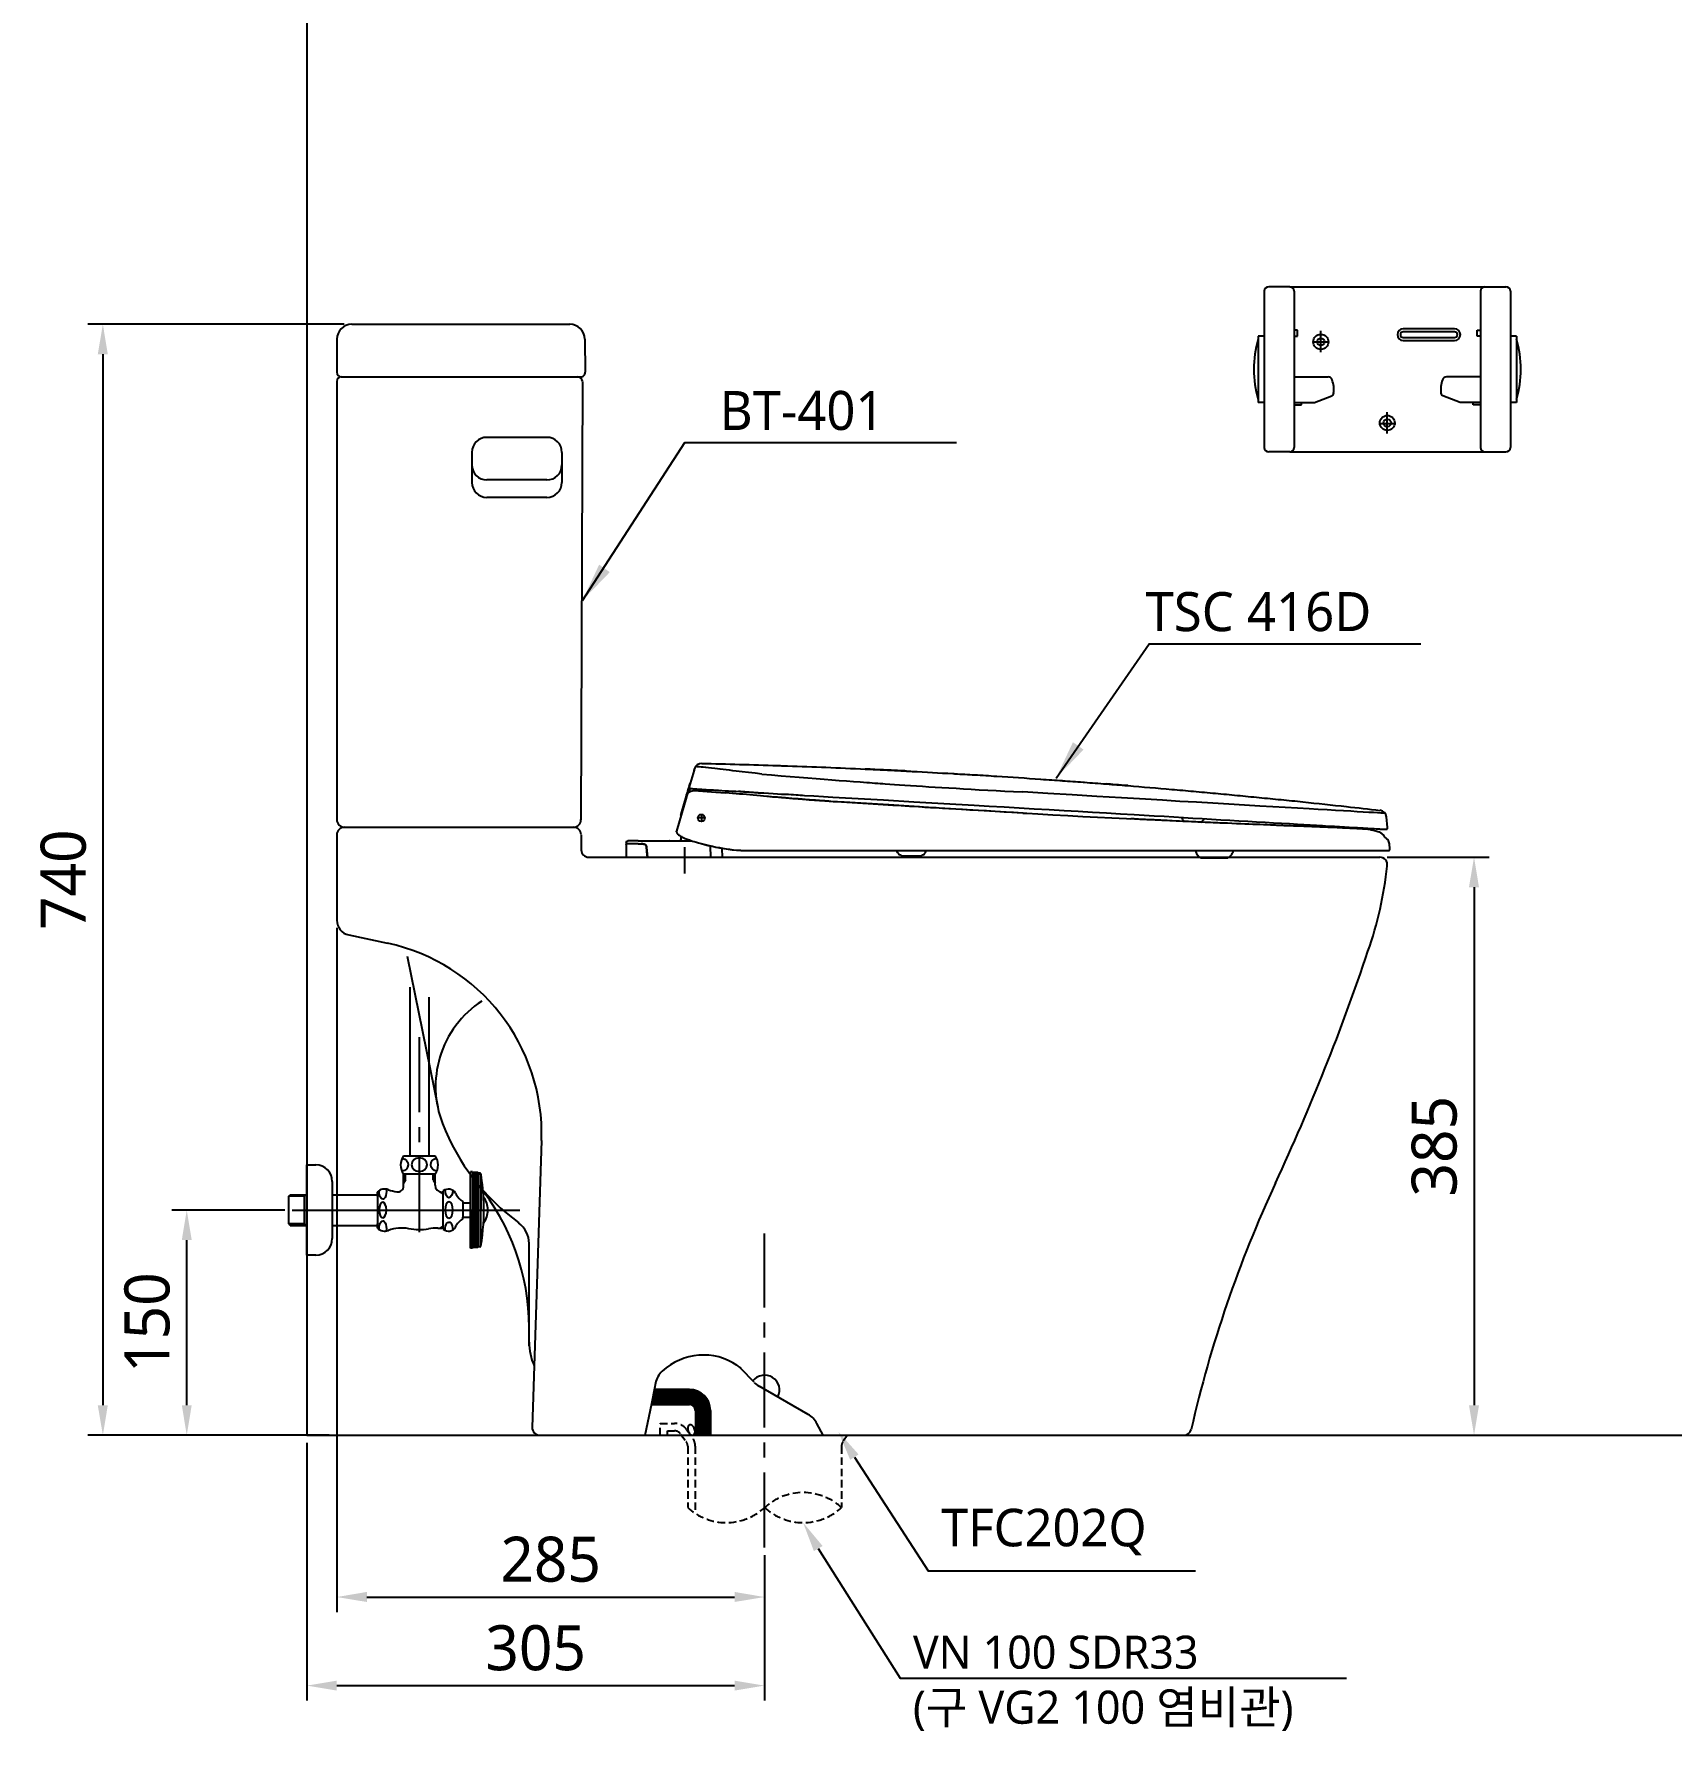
# Model space of a CAD drawing. Extents: x 64 to 2246, y -52 to 2209.
# Drawn here: x 64 to 1155, y -52 to 1078 of the extents above; entities that cross this region are included whole.
import ezdxf

# ---------------------------------------------------------------- set-up
doc = ezdxf.new("R2010")
doc.units = 0
doc.header["$LTSCALE"] = 20
doc.header["$MEASUREMENT"] = 0
doc.linetypes.add('CENTER', pattern=[2, 1.25, -0.25, 0.25, -0.25])
doc.linetypes.add('HIDDEN', pattern=[0.375, 0.25, -0.125])
doc.layers.get('0').update_dxf_attribs({"linetype": 'CONTINUOUS'})
doc.layers.get('DEFPOINTS').update_dxf_attribs({"linetype": 'CONTINUOUS'})
for name, color, linetype in [('1', 1, 'CONTINUOUS'), ('2', 2, 'CONTINUOUS'), ('3', 3, 'CONTINUOUS'), ('4', 4, 'CONTINUOUS'), ('6', 6, 'CONTINUOUS'), ('CENTER', 2, 'CENTER'), ('FAUCET', 4, 'CONTINUOUS')]:
    doc.layers.add(name, color=color, linetype=linetype)
doc.styles.add('ROMANS', font='romans', dxfattribs={"height": 10.144927})
doc.styles.get("Standard").update_dxf_attribs({"font": 'NanumGothic.ttf'})
doc.dimstyles.get("Standard").update_dxf_attribs({"dimtxt": 2.7, "dimasz": 2, "dimexe": 2, "dimexo": 1, "dimgap": 1.5, "dimtad": 1, "dimlfac": 10, "dimzin": 0, "dimdsep": 46, "dimtxsty": 'Standard', "dimcen": 0, "dimclrt": 2, "dimadec": 0, "dimazin": 0, "dimtfac": 1, "dimtofl": 0, "dimtmove": 0, "dimatfit": 3, "dimfxl": 0, "dimtolj": 1, "dimtzin": 0, "dimarcsym": 0})

# ---------------------------------------------------------------- blocks, each defined once
blk = doc.blocks.new('*D30')
at = {"layer": '3', "color": 3, "lineweight": -2}
for p, q in [((245.6, 139.8), (245.6, -32)), ((550.6, 64.9), (550.6, -32)), ((265.6, -22), (530.6, -22))]:
    blk.add_line(p, q, dxfattribs=at)
at = {"layer": '3', "color": 3}
for points in [[(265.6, -18.7), (265.6, -25.3), (245.6, -22)], [(530.6, -18.7), (530.6, -25.3), (550.6, -22)]]:
    blk.add_solid(points, dxfattribs=at)
at = {"layer": 'DEFPOINTS', "color": 0}
for p in [(245.6, 144.8), (550.6, 69.9), (550.6, -22)]:
    blk.add_point(p, dxfattribs=at)
at = {"layer": '3', "color": 2, "insert": (398.1, 3), "char_height": 30, "attachment_point": 5}
blk.add_mtext('\\A1;305', dxfattribs=at)
blk = doc.blocks.new('*D31')
at = {"layer": '1', "color": 3, "lineweight": -2}
for p, q in [((230.9, 294.8), (155.6, 294.8)), ((165.6, 164.8), (165.6, 274.8)), ((240.6, 144.8), (155.6, 144.8))]:
    blk.add_line(p, q, dxfattribs=at)
at = {"layer": '1', "color": 3}
for points in [[(162.3, 274.8), (168.9, 274.8), (165.6, 294.8)], [(162.3, 164.8), (168.9, 164.8), (165.6, 144.8)]]:
    blk.add_solid(points, dxfattribs=at)
at = {"layer": 'DEFPOINTS', "color": 0}
for p in [(165.6, 294.8), (235.9, 294.8), (245.6, 144.8)]:
    blk.add_point(p, dxfattribs=at)
at = {"layer": '1', "color": 2, "insert": (139.3, 219.8), "char_height": 30, "attachment_point": 5, "rotation": 90}
blk.add_mtext('\\A1;150', dxfattribs=at)
blk = doc.blocks.new('*X21')
at = {"color": 0}
for p, q in [((1040.2, 969), (1077.7, 969)), ((1040.4, 970), (1077.2, 970)), ((1040.6, 971), (1076.6, 971)), ((1040.8, 972), (1075.8, 972)), ((1041, 973), (1074.9, 973)), ((1041.2, 974), (1073.8, 974)), ((1041.4, 975), (1072.4, 975)), ((1041.6, 976), (1070.5, 976)), ((1041.8, 977), (1066.9, 977)), ((1040, 968), (1078.1, 968)), ((1066, 967), (1078.4, 967)), ((1067.8, 966), (1078.7, 966)), ((1068.5, 965), (1078.9, 965)), ((1068.9, 964), (1079, 964)), ((1069, 963), (1079, 963)), ((1069, 962), (1079, 962)), ((1069, 961), (1079, 961)), ((1069, 960), (1079, 960)), ((1069, 959), (1079, 959)), ((1069, 958), (1079, 958)), ((1069, 957), (1079, 957)), ((1069, 956), (1079, 956)), ((1069, 955), (1079, 955)), ((1069, 954), (1079, 954)), ((1069, 953), (1079, 953)), ((1069, 952), (1079, 952)), ((1069, 951), (1079, 951)), ((1069, 950), (1079, 950)), ((1069, 949), (1079, 949)), ((1069, 948), (1079, 948)), ((1069, 947), (1079, 947))]:
    blk.add_line(p, q, dxfattribs=at)
blk = doc.blocks.new('A$C0A0E4DA4')
at = {"color": 2, "ltscale": 50}
for p, q in [((41.9, 58), (42.5, 60.1)), ((42.5, 60.1), (42.6, 60.5)), ((36.9, 41.2), (40.1, 51.8)), ((40.1, 51.8), (40.2, 51.8)), ((40.2, 51.8), (40.3, 51.8)), ((40.3, 51.8), (40.3, 51.8)), ((52.4, 37.1), (47.7, 37.1)), ((50, 39.5), (50, 34.7)), ((507.3, 30.6), (506.6, 37.7)), ((0, 20.8), (0, 19.8)), ((0, 20.8), (0, 19.8)), ((8, 19.8), (0, 19.8)), ((0, 19.3), (0, 19.1)), ((0, 19.1), (0, 10.8)), ((8, 19.8), (0.5, 19.8)), ((1.5, 19.8), (0.5, 19.8)), ((8, 21.8), (1, 21.8)), ((4.4, 19.8), (1.5, 19.8)), ((7.8, 19.8), (8.9, 19.8)), ((8, 21.8), (43.7, 21.8)), ((8, 19.8), (11.1, 19.8)), ((8, 19.8), (9.8, 19.8)), ((11, 19.8), (9.8, 19.8)), ((14, 12.5), (13.5, 17.5)), ((14.3, 10.8), (13.6, 17.6)), ((14.1, 10.8), (14, 12.5)), ((38.8, 17.6), (38.8, 0)), ((64, 10.8), (63.9, 16.9)), ((80.2, 15.3), (264.5, 15.3)), ((264.5, 15.3), (353.6, 15.3)), ((353.6, 15.3), (467.3, 15.3)), ((467.3, 15.3), (507.8, 15.3)), ((508.8, 16.4), (508.5, 19.9)), ((64, 10.8), (0, 10.8))]:
    blk.add_line(p, q, dxfattribs=at)
for points in [[(45.2, 69), (41.8, 57.8)], [(45.3, 69.7), (45.3, 69.4), (45.2, 69)], [(45.2, 69), (45.2, 69.1)], [(45.2, 69), (45.2, 69)], [(90.3, 66.3), (85.9, 66.8), (81.5, 67.3), (77.3, 67.8), (73.2, 68.3), (70.9, 68.5), (68.7, 68.8), (66.6, 69.1), (64.5, 69.3), (62.6, 69.5), (60.7, 69.8), (58.9, 70), (56.7, 70.2), (54.7, 70.4), (52.9, 70.6), (51.3, 70.8), (49.8, 71), (48.6, 71.1), (47.4, 71.2), (46.4, 71.3), (46.1, 71.3)], [(186.8, 68.3), (185.5, 68.4), (184.1, 68.4), (182.4, 68.5), (180.6, 68.6), (178.6, 68.7), (176.4, 68.8), (174, 68.9), (171.4, 69.1), (168.6, 69.2), (165.7, 69.3), (162.5, 69.5), (159.2, 69.6)], [(161, 69.5), (159.2, 69.6)], [(40.6, 52.7), (40.6, 52.8), (41.2, 53.7), (41.5, 54.3), (41.8, 54.8), (42, 55.3), (42.3, 55.6), (42.4, 56), (42.6, 56.2), (42.7, 56.5), (42.7, 56.6)], [(41.3, 56), (41.4, 56.4), (41.5, 56.8), (41.6, 57.1), (41.7, 57.3), (41.8, 57.6), (41.8, 57.6)], [(41.7, 56.9), (41.6, 56.7), (41.4, 56.4), (41.3, 56)], [(41.8, 57.6), (41.8, 57.5), (41.7, 56.9)], [(41.8, 57), (41.7, 56.9)], [(41.8, 57.6), (41.8, 57.7), (41.8, 57.8), (41.8, 57.8)], [(41.8, 57.8), (41.8, 57.7), (41.8, 57.5)], [(41.8, 57.8), (41.8, 57.7), (41.8, 57.6)], [(41.8, 57.5), (41.8, 57.6), (41.8, 57.6)], [(42.1, 56.8), (42.1, 56.8), (42, 57), (41.9, 57.1), (41.8, 57.4), (41.8, 57.5)], [(41.9, 57.9), (41.9, 57.5), (42, 57.2), (42.2, 56.9), (42.5, 56.7)], [(42.4, 56.6), (42.3, 56.7), (42.1, 56.8)], [(42.4, 56.7), (42.5, 56.6)], [(42.5, 56.6), (42.4, 56.6)], [(42.4, 56.6), (42.4, 56.6), (42.5, 56.6)], [(42.5, 56.7), (42.8, 56.6), (43.3, 56.6), (43.8, 56.6), (44.5, 56.5), (45.2, 56.5), (46, 56.4), (46.8, 56.4), (47.6, 56.3), (48.4, 56.3), (49.3, 56.2), (50.1, 56.2), (50.8, 56.1), (51.6, 56.1), (52.3, 56), (53.1, 56), (54, 55.9), (55.1, 55.9), (56.5, 55.8), (58, 55.7), (59.7, 55.6), (61.5, 55.5), (63.6, 55.4), (65.9, 55.2), (68.1, 55.1), (70.5, 55), (73, 54.8), (75.7, 54.7), (78, 54.5), (80.3, 54.4), (82.8, 54.2), (85.4, 54.1), (87.6, 54)], [(42.5, 56.6), (42.5, 56.6), (42.7, 56.6)], [(42.5, 56.6), (42.5, 56.6), (42.5, 56.6)], [(42.7, 56.6), (42.8, 56.5)], [(42.7, 56.6), (42.8, 56.6)], [(90.3, 66.3), (96.8, 65.7), (103.1, 65.2), (109.2, 64.7), (115.2, 64.2), (121, 63.7), (126.5, 63.3), (131.8, 62.9), (136.9, 62.5), (141.9, 62.1), (146.7, 61.7), (151.4, 61.4), (155.9, 61.1), (160.2, 60.7), (162.1, 60.6), (163.9, 60.5), (165.7, 60.3), (167.5, 60.2), (169.2, 60.1), (170.9, 60), (172.6, 59.9), (175.6, 59.6), (178.7, 59.4), (182.1, 59.2), (185.7, 58.9), (189.4, 58.7), (193.4, 58.4), (197.4, 58.2), (201.5, 57.9), (205.8, 57.6), (210.2, 57.3), (214.9, 57.1), (219.7, 56.8), (224.7, 56.5), (229.9, 56.2), (235.2, 55.9), (240.8, 55.6), (246.4, 55.3), (252.2, 55), (258.1, 54.7), (264.3, 54.4)], [(334.2, 58.6), (332, 58.7), (329.9, 58.9), (327.9, 59.1), (326, 59.2), (324.3, 59.4), (322.7, 59.5), (321.2, 59.6), (319.8, 59.7)], [(40, 51.1), (33.5, 28.3)], [(40.6, 52.5), (40.4, 52.1), (40.1, 51.4), (40, 51.1)], [(40.1, 51.8), (40.2, 52.3), (40.4, 52.9), (40.5, 53.4), (40.7, 54), (40.9, 54.5), (41, 55), (41.2, 55.5), (41.3, 56), (41.3, 56)], [(40.1, 51.8), (40.5, 52.6)], [(40.1, 51.3), (40.3, 51.9), (40.4, 52)], [(40.2, 51.9), (40.2, 51.7), (40.1, 51.3)], [(40.2, 51.9), (40.5, 52.6), (41, 53.3), (41.6, 54), (42.2, 54.5), (43, 54.9), (43.8, 55.2), (44.6, 55.3), (45.3, 55.3)], [(40.5, 52.3), (40.6, 52.5)], [(45.3, 55.3), (59.6, 54.3), (66.3, 53.7)], [(50.5, 56.1), (50.2, 55.5), (49.9, 55)], [(135.7, 48.1), (135.5, 48.1), (134.8, 48.2), (134, 48.2), (133.2, 48.3), (132.6, 48.3), (132, 48.4), (131.4, 48.4), (130.7, 48.5), (129.8, 48.5), (128.8, 48.6), (127.9, 48.7), (127.1, 48.7), (126.5, 48.7), (125.9, 48.8), (125.3, 48.8), (124.5, 48.9), (123.8, 48.9), (123, 49), (122.4, 49), (121.8, 49.1), (121.2, 49.1), (120.6, 49.2), (120, 49.2), (119.2, 49.3), (118.5, 49.3), (117.7, 49.4), (116.9, 49.5), (116, 49.5), (115.2, 49.6), (114.7, 49.6), (114.2, 49.7), (113.5, 49.7), (112.8, 49.8), (112.2, 49.8), (111.7, 49.9), (111.1, 49.9), (110.4, 50), (109.7, 50), (108.9, 50.1), (108, 50.2), (107.2, 50.2), (106.5, 50.3), (105.9, 50.4), (105.4, 50.4), (105.1, 50.4), (104.9, 50.4), (104.6, 50.5), (104.4, 50.5), (104, 50.5), (103.7, 50.5), (103.4, 50.6), (103, 50.6), (102.5, 50.6), (101.7, 50.7), (100.8, 50.8), (100, 50.9), (99.2, 50.9), (98.6, 51), (97.7, 51), (96.8, 51.1), (95.8, 51.2), (94.7, 51.3), (93.6, 51.4), (91.5, 51.6), (89.5, 51.7), (87, 52), (84.6, 52.2), (82.3, 52.4), (80, 52.6), (77.6, 52.8), (75.4, 52.9), (73.1, 53.1), (70.8, 53.3), (68.5, 53.5), (66.3, 53.7), (66.3, 53.7)], [(87.6, 53.9), (84.7, 54.1), (81.8, 54.3), (79, 54.4), (76.2, 54.6), (74.8, 54.7)], [(87.6, 54), (88.1, 53.9), (91.6, 53.7), (94.8, 53.5), (97.9, 53.4), (100.7, 53.2), (103.4, 53), (105.8, 52.9), (108, 52.8), (109.9, 52.7), (111.5, 52.6), (113.1, 52.5), (114.5, 52.4), (115.9, 52.3), (117.4, 52.2), (118.8, 52.1), (125, 51.8), (131.3, 51.4), (137.6, 51), (154.5, 50.1), (171.4, 49.1), (191.5, 47.9), (211.6, 46.7), (231.7, 45.5), (241.7, 45), (251.7, 44.4), (261.8, 43.8), (271.8, 43.2), (281.8, 42.6), (291.8, 42), (301.2, 41.5), (310.6, 40.9), (319.9, 40.4), (329.2, 39.9), (338.4, 39.3), (345.1, 38.9), (351.7, 38.5), (358.3, 38.2), (364.8, 37.8), (371.3, 37.4), (377.6, 37), (383.8, 36.7), (390, 36.3), (396.1, 35.9), (402.2, 35.6), (408.2, 35.2), (414.2, 34.9), (420, 34.5), (425.7, 34.2), (431.3, 33.9), (436.7, 33.6), (442, 33.3), (447.2, 33), (451.5, 32.7), (455.8, 32.5), (459.9, 32.2), (464, 32), (468, 31.7), (471.8, 31.5), (475.2, 31.3), (478.5, 31.1), (481.6, 31), (484.5, 30.8), (487.3, 30.6), (489.2, 30.5), (490.9, 30.4), (492.6, 30.3), (494.2, 30.2), (495.7, 30.1), (497.1, 30), (498.4, 30), (499.6, 29.9), (500.1, 29.9), (500.6, 29.8), (501.1, 29.8), (501.5, 29.8), (501.9, 29.8), (502.3, 29.7), (502.7, 29.7), (503.1, 29.7), (503.5, 29.7), (503.9, 29.6), (504.4, 29.6), (504.8, 29.6), (505.2, 29.6), (505.5, 29.6), (505.9, 29.5), (506.1, 29.5), (506.3, 29.5), (506.5, 29.5), (506.5, 29.5)], [(264.4, 40.3), (258, 40.6), (251.8, 41), (245.8, 41.3), (240, 41.7), (234.4, 42), (229, 42.3), (224.1, 42.6), (219.5, 42.9), (215, 43.2), (210.6, 43.4), (206.5, 43.7), (202.6, 43.9), (198.9, 44.1), (195.3, 44.4), (191.9, 44.6), (188.8, 44.8), (185.8, 44.9), (183.1, 45.1), (180.4, 45.3), (177.6, 45.4), (171.1, 45.8), (164.5, 46.3), (157.6, 46.7), (150.6, 47.1), (143.3, 47.6), (140.6, 47.8), (137.9, 47.9), (135.4, 48.1), (133, 48.2), (130.8, 48.4), (128.8, 48.5), (127, 48.6), (125.5, 48.8), (124, 48.9), (122.8, 48.9), (121.8, 49)], [(136.2, 48.1), (121.8, 49)], [(136.1, 48.1), (136.1, 48.1), (135.9, 48.1), (135.7, 48.1), (135.7, 48.1)], [(264.3, 40.3), (234.6, 42), (204.8, 43.8), (175, 45.7), (145.2, 47.5), (136.2, 48.1)], [(505.7, 40.1), (505.6, 40.1), (504.4, 40.2), (502.7, 40.3), (500.5, 40.4), (497.8, 40.6), (494.7, 40.8), (491.1, 41), (487.1, 41.2), (482.7, 41.5), (477.9, 41.7), (472.6, 42), (467, 42.4), (461.1, 42.7), (455.1, 43.1), (447.2, 43.5), (439.1, 44), (430.8, 44.5), (422.1, 45), (412, 45.6), (401.5, 46.2), (390.8, 46.9), (379.9, 47.5), (368.8, 48.1), (357.4, 48.8), (346, 49.5), (329.9, 50.4), (313.6, 51.4), (297.2, 52.4), (280.8, 53.3), (264.3, 54.4)], [(36.4, 38.6), (36.3, 38)], [(36.6, 40.1), (36.6, 39.9), (36.6, 39.7)], [(37, 40.5), (36.9, 41.2)], [(264.3, 40.3), (264.4, 40.3)], [(264.4, 40.3), (264.4, 40.3), (264.3, 40.3)], [(264.4, 40.3), (266.8, 40.2)], [(266.8, 40.2), (274.3, 39.8), (284.3, 39.2), (294.2, 38.7), (304.1, 38.1), (314, 37.6), (323.6, 37.1), (333.2, 36.6), (336.1, 36.5)], [(336.7, 36.4), (336.7, 36.4), (336.1, 36.5)], [(336.4, 36.4), (336.1, 36.5)], [(345.4, 36), (345.1, 36), (344.3, 36), (343.4, 36.1), (342.4, 36.1), (341.4, 36.2), (340.4, 36.2), (339.6, 36.3), (338.8, 36.3), (338.1, 36.4), (337.7, 36.4), (337.2, 36.4), (336.7, 36.4)], [(487.6, 29.9), (487.4, 29.9), (487, 29.9), (486.5, 30), (485.9, 30), (485.3, 30), (484.6, 30), (483.9, 30.1), (483.1, 30.1), (482.3, 30.1), (481.5, 30.2), (480.6, 30.2), (479, 30.3), (477.3, 30.3), (475.6, 30.4), (473.7, 30.5), (471.7, 30.6), (469.6, 30.7), (467.4, 30.8), (464.9, 30.9), (462.2, 31), (459.5, 31.1), (456.7, 31.2), (455.4, 31.3), (454.1, 31.3), (452.9, 31.4), (451.7, 31.4), (450.5, 31.5), (449.4, 31.5), (448.1, 31.5), (446.4, 31.6), (444.5, 31.7), (442.4, 31.8), (441.1, 31.8), (439.8, 31.9), (438.4, 31.9), (437.3, 32), (436.4, 32), (435.7, 32), (435.1, 32.1), (434.3, 32.1), (433.4, 32.1), (432.6, 32.2), (431.7, 32.2), (430.8, 32.2), (430, 32.3), (429.3, 32.3), (427.1, 32.4), (424.6, 32.5), (422.1, 32.6), (419.8, 32.7), (417.4, 32.8), (414.8, 32.9), (412.2, 33), (409.5, 33.1), (406.6, 33.2), (403.6, 33.3), (400.7, 33.5), (398.9, 33.5), (397.1, 33.6), (395.5, 33.7), (394.1, 33.8), (392.6, 33.8), (391, 33.9), (389.3, 34), (387.5, 34), (385.8, 34.1), (384, 34.2), (382.3, 34.3), (380.8, 34.3), (379.4, 34.4), (378, 34.5), (376.7, 34.5), (374.7, 34.6), (372.8, 34.7), (370.8, 34.8), (368.6, 34.9), (366.3, 35), (363.8, 35.1), (362.1, 35.2), (360.4, 35.3), (358.8, 35.3), (357.1, 35.4), (356.2, 35.5), (355.3, 35.5), (354.6, 35.5), (354, 35.6), (353.4, 35.6), (352.7, 35.6), (351.8, 35.7), (350.9, 35.7), (350.1, 35.8), (349.4, 35.8), (348.8, 35.8), (347.9, 35.9), (347, 35.9), (346, 36), (345.4, 36)], [(33.4, 28.1), (33.5, 28.3)], [(33.5, 27.8), (33.5, 27.8), (33.4, 28.1), (33.4, 28.1)], [(33.5, 27.8), (33.5, 27.7), (33.6, 27.3), (33.7, 27), (33.9, 26.7), (34, 26.6), (34.2, 26.4), (34.5, 26.2), (34.8, 25.9), (35.2, 25.6), (35.6, 25.3), (36, 25), (36.5, 24.8), (36.9, 24.6), (37.4, 24.3), (38.3, 23.9), (39.3, 23.4), (40.6, 22.9), (41.3, 22.7), (42.1, 22.4), (43.1, 22), (44.1, 21.7), (45.3, 21.3), (46.7, 20.9), (48.2, 20.5), (49.8, 20), (51.6, 19.6), (53.4, 19.1), (55.3, 18.7), (57.4, 18.2), (59.7, 17.7), (62.1, 17.3), (64.2, 16.9), (66.5, 16.5), (68.8, 16.2), (71.3, 15.9), (73.8, 15.6), (76.4, 15.5)], [(33.6, 28.7), (33.6, 28.6)], [(36.3, 22.8), (36.3, 22.5), (36.2, 22.3), (36, 22), (35.8, 21.9)], [(36.3, 24.9), (36.3, 22.8)], [(437.5, 32), (437.3, 32), (437, 32)], [(487.6, 29.9), (487.3, 29.9), (487, 29.9), (486.5, 30), (486.4, 30)], [(494.9, 29.3), (494.4, 29.4), (493.3, 29.5), (492.6, 29.6), (492, 29.6), (491.4, 29.7), (490.8, 29.7), (490.2, 29.8), (489.9, 29.8), (489.8, 29.8), (489.7, 29.8), (489.6, 29.8), (489.4, 29.8), (489.2, 29.8), (489, 29.8), (488.8, 29.8), (488.4, 29.9), (488, 29.9), (487.6, 29.9)], [(494.9, 29.3), (494.9, 29.3)], [(495, 29.3), (495, 29.3), (495, 29.3), (495, 29.3)], [(495.9, 29.1), (495, 29.3)], [(501.6, 27.6), (500.7, 27.9), (499.5, 28.2), (498.5, 28.5), (497.6, 28.7), (496.9, 28.9), (496.3, 29), (495.9, 29.1)], [(501.8, 27.5), (501.7, 27.5), (501.6, 27.6)], [(504.9, 25), (504.5, 25.5), (504.2, 25.9), (504, 26.1), (503.8, 26.3), (503.6, 26.4), (503.4, 26.6), (503.2, 26.8), (502.8, 27), (502.4, 27.3), (501.8, 27.5), (501.8, 27.5)], [(506, 23.7), (506, 23.7), (505.9, 23.8), (505.8, 23.9), (505.6, 24), (505.4, 24.2), (505.2, 24.6), (504.9, 25)], [(508.5, 19.9), (508.3, 20.6), (508.1, 21.2), (507.8, 21.8), (507.5, 22.4), (507.1, 22.8), (506.7, 23.2), (506.3, 23.5), (506, 23.7)], [(506.3, 29.5), (506.5, 29.5)], [(506.5, 29.5), (506.5, 29.5), (506.7, 29.6), (506.9, 29.7), (507.1, 29.8), (507.3, 30.1), (507.3, 30.3), (507.3, 30.6)], [(0, 20.8), (0.1, 21.2), (0.3, 21.5), (0.6, 21.7), (1, 21.8)], [(0, 19.3), (0, 19.5), (0.1, 19.6), (0.3, 19.7), (0.5, 19.8)], [(0, 19.3), (0, 10.8)], [(11, 19.8), (11.2, 19.8)], [(11.2, 19.8), (11.4, 19.7), (11.9, 19.6), (12.1, 19.5), (12.3, 19.4), (12.5, 19.3), (12.7, 19.1), (12.9, 18.9), (13.2, 18.5), (13.4, 18.1), (13.5, 17.5)], [(35.3, 21.8), (35.5, 21.8)], [(35.8, 21.9), (35.6, 21.9), (35.5, 21.8)], [(49.8, 20), (49.9, 20), (52.2, 19.4), (54.5, 18.8), (57, 18.3), (59.6, 17.7), (62.2, 17.2), (65, 16.7), (67.8, 16.3), (70.6, 15.9), (73.5, 15.6), (76.4, 15.4)], [(55.9, 18.5), (56, 10.8)], [(76.4, 15.4), (76.4, 15.5), (76.4, 15.5)], [(76.4, 15.4), (80.2, 15.3)], [(76.6, 15.4), (76.6, 15.4)], [(76.6, 15.4), (76.7, 15.4)], [(76.6, 15.4), (76.7, 15.4)], [(180.1, 15.3), (180.1, 15.2), (180.7, 14.1), (181.3, 13.4)], [(181.3, 13.4), (181.8, 12.8), (182.5, 12.4), (183.2, 12.1), (184, 11.9)], [(184, 11.9), (184.2, 11.9), (184.6, 11.9), (185.2, 11.9)], [(194.9, 11.9), (195.5, 11.9), (195.9, 11.9), (196.1, 11.9)], [(196.1, 11.9), (196.9, 12.1), (197.6, 12.4), (198.2, 12.8), (198.8, 13.4)], [(198.8, 13.4), (199.3, 14.1), (199.9, 15.2), (200, 15.3)], [(379.1, 15.3), (379.2, 15.2), (379.4, 14.5), (379.7, 13.9), (380, 13.3), (380.4, 12.7), (380.9, 12)], [(380.9, 12), (381.1, 11.7), (381.5, 11.4), (381.8, 11.1), (382.2, 10.9), (383, 10.6), (383.6, 10.4)], [(400.2, 10.4), (400.8, 10.6), (401.5, 10.9), (401.9, 11.1), (402.3, 11.4), (402.7, 11.7), (402.9, 12)], [(402.9, 12), (403.4, 12.7), (403.8, 13.3), (404.1, 13.9), (404.3, 14.5), (404.6, 15.2), (404.6, 15.3)], [(402.9, 12), (403, 12.1)], [(399.9, 10.4), (400.2, 10.4)]]:
    blk.add_lwpolyline(points, dxfattribs=at)
blk.add_circle((50, 37.1), 2.37, dxfattribs=at)
for centre, radius, start, end in [((50.2, 68.4), 5, 88.5953, 163.5), ((374.7, 39), 5, 197.8332, 221.1124), ((377.7, 41.6), 9, 221.1122, 229.99), ((377.7, 41.6), 9, 304.8468, 318.8878), ((380.7, 39), 5, 318.8876, 331.1251), ((501.6, 37.2), 5, 6, 83.4433), ((11.1, 17.3), 2.5, 5.9994, 89.9994), ((507.8, 16.3), 1, 270, 6)]:
    blk.add_arc(centre, radius, start, end, dxfattribs=at)
for points, knots in [([(45.4, 69.8), (45.4, 69.8), (45.4, 69.8), (45.4, 69.8), (45.4, 69.7), (45.3, 69.7)], [0.0000005, 0.0000005, 0.0000005, 0.0000005, 0.3333333, 0.6666667, 0.9999995, 0.9999995, 0.9999995, 0.9999995]), ([(50.3, 73.4), (67.1, 73), (85.1, 72.5), (103.1, 71.9), (104.3, 71.8)], [0.0000193, 0.0000193, 0.0000193, 0.0000193, 0.277279, 0.2967851, 0.2967851, 0.2967851, 0.2967851]), ([(104.3, 71.8), (112.9, 71.5), (122.4, 71.2), (132, 70.8), (133, 70.8)], [0.2967851, 0.2967851, 0.2967851, 0.2967851, 0.4378889, 0.4544033, 0.4544033, 0.4544033, 0.4544033]), ([(133, 70.8), (141.7, 70.4), (150.6, 70), (159.5, 69.6), (159.6, 69.6)], [0.4544033, 0.4544033, 0.4544033, 0.4544033, 0.5984987, 0.6006749, 0.6006749, 0.6006749, 0.6006749]), ([(186.8, 68.3), (187.3, 68.3), (188.5, 68.2), (189.7, 68.1), (190.4, 68.1)], [0.74993429, 0.74993429, 0.74993429, 0.74993429, 0.75910855, 0.76977684, 0.76977684, 0.76977684, 0.76977684]), ([(190.4, 68.1), (199.5, 67.6), (209, 67.1), (218.5, 66.6), (219, 66.5)], [0.7697768, 0.7697768, 0.7697768, 0.7697768, 0.9197184, 0.9272582, 0.9272582, 0.9272582, 0.9272582]), ([(232.2, 65.8), (237.1, 65.5), (251.7, 64.6), (266.4, 63.6), (276.2, 62.9), (276.3, 62.9)], [0, 0, 0, 0, 0.1000262, 0.3000204, 0.3019588, 0.3019588, 0.3019588, 0.3019588]), ([(276.3, 62.9), (281.1, 62.6), (285.8, 62.2), (290.6, 61.9), (290.6, 61.9)], [0.30195879, 0.30195879, 0.30195879, 0.30195879, 0.40001749, 0.40009326, 0.40009326, 0.40009326, 0.40009326]), ([(305.2, 60.8), (305.2, 60.8), (310, 60.5), (315, 60.1), (319.9, 59.7), (320, 59.7)], [0.4999268, 0.4999268, 0.4999268, 0.4999268, 0.5000146, 0.6000117, 0.6014497, 0.6014497, 0.6014497, 0.6014497]), ([(334, 58.6), (334.1, 58.6), (343.9, 57.8), (358.6, 56.5), (373.2, 55.3), (378, 54.8)], [0.6977902, 0.6977902, 0.6977902, 0.6977902, 0.7000088, 0.900003, 1, 1, 1, 1]), ([(378, 54.8), (382.9, 54.4), (392.6, 53.5), (407.2, 52.1), (421.7, 50.7), (436.3, 49.3), (455.7, 47.3), (477.6, 44.9), (494.8, 43), (502.2, 42.1)], [0, 0, 0, 0, 0.117162, 0.234325, 0.351487, 0.468649, 0.585811, 0.820136, 1, 1, 1, 1]), ([(36.4, 38.6), (36.4, 38.6), (36.5, 39.1), (36.6, 39.7), (36.7, 40.4), (36.7, 40.6)], [0.312838, 0.312838, 0.312838, 0.312838, 0.3333333, 0.6666667, 0.8441628, 0.8441628, 0.8441628, 0.8441628]), ([(194.9, 11.9), (195.4, 11.9), (195.7, 11.9), (195.7, 11.9), (195.7, 11.9)], [0, 0, 0, 0, 0.5, 0.5000246, 0.5000246, 0.5000246, 0.5000246]), ([(383.6, 10.4), (385.2, 10.4), (386.7, 10.4), (389.2, 10.4), (390.6, 10.4)], [0.0165212, 0.0165212, 0.0165212, 0.0165212, 0.5, 1, 1, 1, 1])]:
    blk.add_open_spline(points, degree=3, knots=knots, dxfattribs=at)
for points in [[(159.6, 69.6), (166, 69.3), (172.4, 69), (178.8, 68.7)], [(179, 68.7), (181.6, 68.6), (184.2, 68.4), (186.8, 68.3)], [(219, 66.5), (223.4, 66.3), (227.8, 66), (232.2, 65.8)], [(290.6, 61.9), (295.2, 61.6), (299.8, 61.2), (304.4, 60.9)], [(304.4, 60.9), (304.4, 60.9), (304.4, 60.9), (304.4, 60.9)], [(304.4, 60.9), (304.6, 60.9), (304.8, 60.9), (305, 60.8)], [(305, 60.8), (305, 60.8), (305, 60.8), (305.1, 60.8)], [(305.1, 60.8), (305.1, 60.8), (305.1, 60.8), (305.1, 60.8)], [(305.1, 60.8), (305.1, 60.8), (305.1, 60.8), (305.2, 60.8)], [(320, 59.7), (324.6, 59.3), (329.3, 59), (334, 58.6)], [(36.7, 40.6), (36.8, 40.8), (36.8, 41), (36.9, 41.2)], [(28.6, 21.8), (28.5, 21.8), (28.5, 21.8), (28.5, 21.8)], [(28.6, 21.8), (28.5, 21.8), (28.5, 21.8), (28.5, 21.8)], [(28.7, 21.8), (28.7, 21.8), (28.7, 21.8), (28.6, 21.8)], [(76.7, 15.4), (77.1, 15.4), (77.9, 15.4), (79, 15.3), (79.8, 15.3), (80.2, 15.3)], [(184.4, 11.9), (184.4, 11.9), (184.7, 11.9), (185.2, 11.9)], [(185.2, 11.9), (185.7, 11.9), (186.5, 11.9), (187.5, 11.9)], [(187.5, 11.9), (187.6, 11.9), (187.9, 11.9), (188.1, 11.9)], [(188.1, 11.9), (188.4, 11.9), (188.9, 11.9), (189.7, 11.9), (190, 11.9)], [(190, 11.9), (190.4, 11.9), (191.1, 11.9), (191.7, 11.9), (192, 11.9)], [(192, 11.9), (192.2, 11.9), (192.4, 11.9), (192.6, 11.9)], [(192.6, 11.9), (193.6, 11.9), (194.4, 11.9), (194.9, 11.9)], [(390.6, 10.4), (391.9, 10.4), (393.5, 10.4), (395.2, 10.4)], [(395.2, 10.4), (395.5, 10.4), (395.8, 10.4), (396.1, 10.4)], [(396.1, 10.4), (396.4, 10.4), (397.1, 10.4), (397.8, 10.4), (398.2, 10.4)], [(398.2, 10.4), (398.5, 10.4), (399.1, 10.4), (399.4, 10.4), (399.9, 10.4)]]:
    blk.add_open_spline(points, degree=3, dxfattribs=at)
blk = doc.blocks.new('*D27')
at = {"color": 3, "lineweight": -2}
for p, q in [((270.6, 884.8), (99.7, 884.8)), ((109.7, 864.8), (109.7, 164.8)), ((260.6, 144.8), (99.7, 144.8))]:
    blk.add_line(p, q, dxfattribs=at)
at = {"color": 3}
for points in [[(106.3, 864.8), (113, 864.8), (109.7, 884.8)], [(106.3, 164.8), (113, 164.8), (109.7, 144.8)]]:
    blk.add_solid(points, dxfattribs=at)
at = {"layer": 'DEFPOINTS', "color": 0}
for p in [(275.6, 884.8), (109.7, 144.8), (265.6, 144.8)]:
    blk.add_point(p, dxfattribs=at)
at = {"color": 2, "insert": (83.5, 514.8), "char_height": 30, "attachment_point": 5, "rotation": 90}
blk.add_mtext('\\A1;740', dxfattribs=at)
blk = doc.blocks.new('*D29')
at = {"color": 3, "lineweight": -2}
for p, q in [((965.6, 529.8), (1033.4, 529.8)), ((1023.4, 509.8), (1023.4, 164.8)), ((835.1, 144.8), (1033.4, 144.8))]:
    blk.add_line(p, q, dxfattribs=at)
at = {"color": 3}
for points in [[(1020, 509.8), (1026.7, 509.8), (1023.4, 529.8)], [(1020, 164.8), (1026.7, 164.8), (1023.4, 144.8)]]:
    blk.add_solid(points, dxfattribs=at)
at = {"layer": 'DEFPOINTS', "color": 0}
for p in [(960.6, 529.8), (830.1, 144.8), (1023.4, 144.8)]:
    blk.add_point(p, dxfattribs=at)
at = {"color": 2, "insert": (997, 337.3), "char_height": 30, "attachment_point": 5, "rotation": 90}
blk.add_mtext('\\A1;385', dxfattribs=at)
blk = doc.blocks.new('*D32')
at = {"color": 3, "lineweight": -2}
for p, q in [((265.6, 482.8), (265.6, 27)), ((550.6, 64.9), (550.6, 27)), ((285.6, 37), (530.6, 37))]:
    blk.add_line(p, q, dxfattribs=at)
at = {"color": 3}
for points in [[(285.6, 40.4), (285.6, 33.7), (265.6, 37)], [(530.6, 40.4), (530.6, 33.7), (550.6, 37)]]:
    blk.add_solid(points, dxfattribs=at)
at = {"layer": 'DEFPOINTS', "color": 0}
for p in [(265.6, 487.8), (550.6, 69.9), (550.6, 37)]:
    blk.add_point(p, dxfattribs=at)
at = {"color": 2, "insert": (408.1, 62), "char_height": 30, "attachment_point": 5}
blk.add_mtext('\\A1;285', dxfattribs=at)

msp = doc.modelspace()

# ---------------------------------------------------------------- linework, layer by layer
at = {"color": 7}
for p, q in [((543.7, 180.1), (534.8, 189.3)), ((477.2, 175.9), (475.2, 165.8)), ((478, 179.4), (477.2, 175.9)), ((477.2, 175.4), (500.5, 175.4)), ((579.7, 158.6), (547, 177.5)), ((475.2, 165.8), (470.9, 144.7)), ((475.2, 165.3), (500.5, 165.3)), ((504.5, 161.3), (504.5, 144.8)), ((514.5, 161.3), (514.5, 144.8)), ((589.7, 144.8), (585.5, 152.6)), ((501.5, 144.8), (504.5, 144.8)), ((504.5, 144.8), (514.5, 144.8)), ((514.5, 144.8), (589.7, 144.8))]:
    msp.add_line(p, q, dxfattribs=at)
at = {"color": 7, "linetype": 'HIDDEN'}
for p, q in [((481, 152.7), (490.6, 152.7)), ((481, 144.8), (481, 152.7)), ((486, 147.7), (490.6, 147.7)), ((486, 144.8), (486, 147.7)), ((498.7, 148.6), (502.5, 143.5)), ((494.7, 145.6), (498.4, 140.5)), ((499.4, 137.5), (499.4, 96.6)), ((504.4, 137.5), (504.4, 92.7)), ((601.9, 137.5), (601.9, 96.6)), ((606, 144.8), (602.9, 140.5))]:
    msp.add_line(p, q, dxfattribs=at)
at = {"color": 7, "linetype": 'Continuous'}
msp.add_line((406.6, 144.8), (659.4, 144.8), dxfattribs=at)
at = {"color": 7}
msp.add_lwpolyline([(499.8, 147.5, 0.062131), (500.4, 146.2, 0.07536), (501.2, 145.3, 0.107055), (502.2, 144.8, 0.149889), (503.1, 144.8, 0.149889), (503.7, 145.3, 0.107055), (504.2, 146.3, 0.07536), (504.3, 147.5, 0.062131), (504, 148.9, 0.062131), (503.4, 150.2, 0.07536), (502.6, 151.1, 0.107055), (501.6, 151.7, 0.149889), (500.8, 151.7, 0.149889), (500.1, 151.2, 0.107055), (499.6, 150.1, 0.07536), (499.5, 148.9, 0.062131)], format="xyb", close=True, dxfattribs=at)
for centre, radius, start, end in [((-469.1, 945.1), 1500, 335.068, 341.4212), ((509.9, 158.1), 40.1, 55.7311, 133.1138), ((492.7, 176.4), 15.1, 133.1138, 168.419), ((524, 178.8), 15.1, 43.9955, 55.7311), ((550.6, 174.8), 10, 333.1377, 141.5378), ((500.5, 161.3), 14, 0, 90), ((554.5, 190.5), 15.1, 223.9955, 240.0347), ((500.5, 161.3), 4.01, 0, 90), ((572.2, 145.6), 15.1, 27.7781, 60.0347)]:
    msp.add_arc(centre, radius, start, end, dxfattribs=at)
at = {"color": 7, "linetype": 'HIDDEN'}
for centre, radius, start, end in [((490.6, 142.7), 10, 36.0844, 90), ((490.6, 142.7), 5.02, 36.0844, 90), ((494.4, 137.5), 5.02, 0, 36.0844), ((494.4, 137.5), 10, 0, 36.0844), ((606.9, 137.5), 5.02, 143.9156, 180), ((576.3, 68.9), 37.7, 47.2264, 132.7736), ((525, 124.3), 37.7, 227.2264, 312.7736)]:
    msp.add_arc(centre, radius, start, end, dxfattribs=at)
at = {"color": 3, "linetype": 'HIDDEN'}
msp.add_arc((576.3, 124.3), 37.7, 227.2264, 312.7736, dxfattribs=at)
at = {"layer": '1', "color": 6}
for p, q in [((915.9, 873.1), (926.9, 873.1)), ((921.3, 866.2), (921.3, 880.5)), ((965.6, 812), (965.6, 826.3)), ((960.2, 818.8), (971.2, 818.8))]:
    msp.add_line(p, q, dxfattribs=at)
at = {"layer": '1', "color": 4}
msp.add_line((235.9, 294.8), (387.5, 294.8), dxfattribs=at)
at = {"layer": '3', "color": 7}
for p, q in [((275.6, 884.8), (420.8, 884.8)), ((265.6, 874.8), (265.6, 852.8)), ((430.8, 874.9), (431.1, 852.8)), ((268.6, 849.8), (428.1, 849.8)), ((265.6, 846.8), (265.6, 554.8)), ((429.2, 846.8), (428.2, 554.8)), ((265.6, 544.8), (265.6, 487.8)), ((270.6, 549.8), (423.3, 549.8)), ((428.4, 544.8), (428.5, 534.7)), ((433.5, 529.8), (960.6, 529.8)), ((273.5, 478.1), (299.3, 472.5)), ((312.4, 464), (332.8, 363.5)), ((402, 341.1), (395.8, 149.9)), ((393.7, 204.3), (393.7, 272.5)), ((400.8, 144.8), (830.1, 144.8))]:
    msp.add_line(p, q, dxfattribs=at)
at = {"layer": '3'}
for points in [[(610.5, 130.2), (659.6, 54.5), (837.8, 54.5)], [(586.4, 69.3), (641, -17), (938.5, -17)]]:
    msp.add_lwpolyline(points, dxfattribs=at)
at = {"layer": '3', "color": 7}
for centre, radius, start, end in [((275.6, 874.8), 10, 90, 180), ((420.8, 874.8), 10, 0.924, 90), ((268.6, 852.8), 3, 180, 270), ((268.6, 846.8), 3, 90, 180), ((426.2, 846.8), 3, 0.924, 90), ((428.1, 852.8), 3, 270, 0.924), ((270.6, 554.8), 5, 180, 270), ((423.3, 554.8), 5, 270, 0.7784), ((270.6, 544.8), 5, 90, 180), ((423.4, 544.8), 5, 0.7784, 90), ((433.5, 534.8), 5, 180.924, 270), ((710.6, 551.5), 256.4, 340.7912, 353.8258), ((960.6, 524.8), 5, 350.8357, 90), ((275.6, 487.8), 10, 180, 257.9052), ((272.1, 345.4), 130, 358.0908, 77.9052), ((399.4, 377), 68, 123.0492, 163.3108), ((399.4, 377), 68, 163.3108, 201.1764), ((474.5, 406.1), 148.5, 201.1764, 233.7937), ((243.7, 216.7), 150, 0, 39.3707), ((1639.6, -35.1), 825.4, 155.068, 167.1334), ((376.7, 272.5), 17, 0, 53.7937), ((431.7, 206.8), 38, 180, 204.5443), ((400.8, 149.8), 5, 178.0908, 270), ((830.1, 149.8), 5, 270, 347.1334)]:
    msp.add_arc(centre, radius, start, end, dxfattribs=at)
at = {"layer": '3'}
msp.add_solid([(613.3, 132), (599.8, 147.1), (607.7, 128.4)], dxfattribs=at)
at = {"layer": '3', "color": 3}
msp.add_solid([(583.5, 67.6), (576.3, 86.6), (589.3, 71)], dxfattribs=at)
at = {"layer": '4', "color": 6}
for p, q in [((883.6, 906.8), (883.6, 802.8)), ((900.6, 909.8), (886.6, 909.8)), ((900.6, 909.8), (1030.6, 909.8)), ((903.6, 906.8), (903.6, 802.8)), ((1027.6, 906.8), (1027.6, 802.8)), ((1030.6, 909.8), (1044.6, 909.8)), ((1047.6, 906.8), (1047.6, 802.8)), ((879.6, 876.8), (879.6, 832.8)), ((883.6, 876.8), (879.6, 876.8)), ((905.7, 880.8), (903.6, 880.8)), ((903.6, 876.8), (905.7, 876.8)), ((905.7, 876.8), (905.7, 880.8)), ((1025.5, 880.8), (1027.6, 880.8)), ((1025.5, 876.8), (1025.5, 880.8)), ((1027.6, 876.8), (1025.5, 876.8)), ((1051.6, 876.8), (1047.6, 876.8)), ((1051.6, 876.8), (1051.6, 832.8)), ((903.6, 849.8), (926.1, 849.8)), ((1027.6, 849.8), (1005.1, 849.8)), ((917.1, 832.8), (928.6, 837.2)), ((1014.1, 832.8), (1002.6, 837.2)), ((883.6, 832.8), (879.6, 832.8)), ((903.6, 832.8), (917.1, 832.8)), ((903.6, 831.2), (908.5, 831.2)), ((908.5, 831.2), (908.5, 832.8)), ((1027.6, 832.8), (1014.1, 832.8)), ((1022.8, 831.2), (1022.8, 832.8)), ((1027.6, 831.2), (1022.8, 831.2)), ((1051.6, 832.8), (1047.6, 832.8)), ((900.6, 799.8), (886.6, 799.8)), ((900.6, 799.8), (1030.6, 799.8)), ((1030.6, 799.8), (1044.6, 799.8))]:
    msp.add_line(p, q, dxfattribs=at)
at = {"layer": '4', "color": 4}
for p, q in [((314.3, 443.2), (314.3, 330.8)), ((327, 436.6), (327, 330.8)), ((310.1, 330.8), (314.3, 330.8)), ((314.3, 330.8), (331.1, 330.8)), ((245.6, 264.8), (245.6, 324.8)), ((245.6, 324.8), (251.6, 324.8)), ((310.1, 318.8), (331.1, 318.8)), ((310.1, 310.8), (310.1, 318.8)), ((311.4, 314.8), (311.4, 318.8)), ((329.9, 314.8), (329.9, 318.8)), ((331.1, 311.3), (331.1, 318.8)), ((356.1, 320.3), (354.6, 320.3)), ((354.6, 319.3), (354.6, 320.3)), ((354.6, 294.8), (354.6, 319.3)), ((356.1, 320.1), (356.1, 320.3)), ((356.1, 320.1), (356.1, 294.8)), ((359.6, 319.3), (356.1, 319.3)), ((359.6, 318.3), (356.1, 318.3)), ((359.6, 317.3), (356.1, 317.3)), ((359.6, 319.8), (356.4, 319.8)), ((360.1, 319.3), (359.6, 319.8)), ((359.6, 319.8), (359.6, 294.8)), ((360.9, 319.3), (360.1, 319.3)), ((360.1, 319.3), (360.1, 294.8)), ((361.5, 318.8), (361.5, 294.8)), ((262.6, 313.8), (262.6, 275.8)), ((292.6, 304), (292.6, 306.8)), ((310.1, 314.8), (311.4, 314.8)), ((311.4, 314.8), (310.1, 312.6)), ((329.9, 314.8), (331.1, 314.8)), ((329.9, 314.8), (331.1, 312.6)), ((335.6, 306), (334.3, 307)), ((335.6, 306.8), (336.5, 306.8)), ((335.6, 306), (335.6, 306.8)), ((335.6, 306), (336.5, 306)), ((336.5, 306.8), (336.5, 307.5)), ((336.5, 282.8), (336.5, 306.8)), ((344.6, 306.1), (345.2, 305.1)), ((359.6, 316.3), (356.1, 316.3)), ((359.6, 315.3), (356.1, 315.3)), ((359.6, 314.3), (356.1, 314.3)), ((359.6, 313.3), (356.1, 313.3)), ((359.6, 312.3), (356.1, 312.3)), ((359.6, 311.3), (356.1, 311.3)), ((359.6, 310.3), (356.1, 310.3)), ((359.6, 309.3), (356.1, 309.3)), ((359.6, 308.3), (356.1, 308.3)), ((359.6, 307.3), (356.1, 307.3)), ((359.6, 306.3), (356.1, 306.3)), ((359.6, 305.3), (356.1, 305.3)), ((233.6, 304), (234.6, 305)), ((244.1, 304), (233.6, 304)), ((233.7, 285.5), (233.7, 304)), ((234.6, 305), (245.6, 305)), ((244.1, 284.5), (244.1, 305)), ((244.1, 304), (245.1, 305)), ((245.6, 304.4), (245.6, 285.1)), ((262.6, 305), (292.6, 305)), ((292.6, 304), (292.6, 285.5)), ((349.5, 300.5), (349.5, 299.5)), ((349.5, 299.5), (349.5, 290)), ((349.5, 299.5), (354.6, 299.5)), ((354.6, 269.3), (354.6, 294.8)), ((359.6, 304.3), (356.1, 304.3)), ((359.6, 303.3), (356.1, 303.3)), ((359.6, 302.3), (356.1, 302.3)), ((359.6, 301.3), (356.1, 301.3)), ((359.6, 300.3), (356.1, 300.3)), ((359.6, 299.3), (356.1, 299.3)), ((359.6, 298.3), (356.1, 298.3)), ((359.6, 297.3), (356.1, 297.3)), ((359.6, 296.3), (356.1, 296.3)), ((359.6, 295.3), (356.1, 295.3)), ((356.1, 269.5), (356.1, 294.8)), ((359.6, 294.2), (356.1, 294.2)), ((359.6, 269.8), (359.6, 294.8)), ((360.1, 270.3), (360.1, 294.8)), ((361.5, 270.8), (361.5, 294.8)), ((244.1, 285.5), (233.6, 285.5)), ((234.6, 284.5), (233.6, 285.5)), ((234.6, 284.5), (245.6, 284.5)), ((245.1, 284.5), (244.1, 285.5)), ((262.6, 284.5), (292.6, 284.5)), ((292.6, 282.8), (292.6, 285.5)), ((292.6, 284.5), (292.6, 284.3)), ((292.6, 282.8), (292.6, 284.3)), ((332.9, 282.8), (336.5, 282.8)), ((335.6, 283.5), (334.3, 282.8)), ((335.6, 283.5), (336.5, 283.5)), ((335.6, 282.8), (335.6, 283.5)), ((336.5, 282), (336.5, 282.8)), ((344.6, 283.4), (345.2, 284.4)), ((349.5, 290), (354.6, 290)), ((349.5, 289), (349.5, 290)), ((359.6, 293.2), (356.1, 293.2)), ((359.6, 292.2), (356.1, 292.2)), ((359.6, 291.2), (356.1, 291.2)), ((359.6, 290.2), (356.1, 290.2)), ((359.6, 289.2), (356.1, 289.2)), ((359.6, 288.2), (356.1, 288.2)), ((359.6, 287.2), (356.1, 287.2)), ((359.6, 286.2), (356.1, 286.2)), ((359.6, 285.2), (356.1, 285.2)), ((359.6, 284.2), (356.1, 284.2)), ((359.6, 283.2), (356.1, 283.2)), ((359.6, 282.2), (356.1, 282.2)), ((359.6, 281.2), (356.1, 281.2)), ((359.6, 280.2), (356.1, 280.2)), ((359.6, 279.2), (356.1, 279.2)), ((359.6, 278.2), (356.1, 278.2)), ((359.6, 277.2), (356.1, 277.2)), ((359.6, 276.2), (356.1, 276.2)), ((359.6, 275.2), (356.1, 275.2)), ((359.6, 274.2), (356.1, 274.2)), ((359.6, 273.2), (356.1, 273.2)), ((359.6, 272.2), (356.1, 272.2)), ((251.6, 264.8), (245.6, 264.8)), ((356.1, 269.3), (354.6, 269.3)), ((359.6, 271.2), (356.1, 271.2)), ((359.6, 270.2), (356.1, 270.2)), ((356.1, 269.3), (356.1, 269.5)), ((359.6, 269.8), (356.4, 269.8)), ((360.1, 270.3), (359.6, 269.8)), ((360.9, 270.3), (360.1, 270.3))]:
    msp.add_line(p, q, dxfattribs=at)
at = {"layer": '4', "color": 6}
for points in [[(1010.4, 874, 1), (1010.4, 881.8), (976.2, 881.8, 1), (976.2, 874)], [(1010.4, 876, 1), (1010.4, 879.8), (976.2, 879.8, 1), (976.2, 876)]]:
    msp.add_lwpolyline(points, format="xyb", close=True, dxfattribs=at)
for centre, radius in [((921.3, 873.1), 5), ((921.3, 873.1), 2.5), ((965.6, 819.1), 5), ((965.6, 819.1), 2.5)]:
    msp.add_circle(centre, radius, dxfattribs=at)
for centre, radius, start, end in [((886.6, 906.8), 3, 90, 180), ((900.6, 906.8), 3, 0, 90), ((1030.6, 906.8), 3, 90, 180), ((1044.6, 906.8), 3, 0, 90), ((944.8, 854.8), 68.2, 162.9409, 197.0591), ((986.4, 854.8), 68.2, 342.9409, 17.0591), ((926.1, 846.8), 3, 20.743, 90), ((1005.1, 846.8), 3, 90, 159.257), ((927.9, 839.1), 2, 290.9719, 352.3216), ((911.5, 841.3), 18.5, 352.3216, 20.743), ((1019.7, 841.3), 18.5, 159.257, 187.6784), ((1003.3, 839.1), 2, 187.6784, 249.0281), ((886.6, 802.8), 3, 180, 270), ((900.6, 802.8), 3, 270, 0), ((1030.6, 802.8), 3, 180, 270), ((1044.6, 802.8), 3, 270, 0)]:
    msp.add_arc(centre, radius, start, end, dxfattribs=at)
at = {"layer": '4', "color": 4}
for centre, radius, start, end in [((318.1, 324.8), 10, 143.1301, 216.8699), ((323.1, 324.8), 10, 323.1301, 36.8699), ((251.6, 313.8), 11, 0, 90), ((356.4, 320.1), 0.3, 180, 270), ((360.9, 318.6), 0.7, 9.4934, 90), ((218.6, 294.8), 145, 1.9431, 9.4934), ((297.5, 301.8), 7, 69.0339, 134.5129), ((308.9, 331.5), 24.8, 249.0339, 262.2883), ((306.1, 310.8), 4, 262.2883, 0), ((335.6, 311.3), 4.5, 180, 270), ((340, 303.4), 5.36, 30, 130.4306), ((357.3, 312.1), 14, 210, 236.1902), ((218.6, 294.8), 145, 350.5066, 1.9431), ((352.3, 294.7), 14, 0.2473, 38.2141), ((352.3, 294.8), 14, 321.7859, 359.7527), ((297.5, 287.8), 7, 225.5, 290.9661), ((308.9, 258), 24.8, 79.2627, 110.9661), ((332.9, 244.8), 38, 90, 99.3048), ((340, 286.1), 5.36, 229.5694, 330), ((357.3, 277.4), 14, 123.8098, 150), ((251.6, 275.8), 11, 270, 0), ((320.6, 319.8), 38, 259.2627, 279.3048), ((356.4, 269.5), 0.3, 90, 180), ((360.9, 271), 0.7, 270, 350.5066)]:
    msp.add_arc(centre, radius, start, end, dxfattribs=at)
at = {"layer": '4', "color": 4, "extrusion": (0, 0, -1)}
for centre, major_axis, ratio, start_param, end_param in [((307.9, 325), (-5.23, 0), 0.866391, 1.824119, 4.49897), ((333.4, 325), (-5.23, 0), 0.866391, 4.942097, 7.58465), ((296.2, 307.3), (0, -5.22), 0.46009, 4.433611, 7.934688), ((340.3, 308.4), (0, -5.4), 0.478204, 4.79078, 7.834251), ((296.2, 282.3), (0, -5.22), 0.46009, 1.472186, 5.009627), ((340.3, 281.4), (0, -5.4), 0.478204, 1.540108, 4.68362)]:
    msp.add_ellipse(centre, major_axis=major_axis, ratio=ratio, start_param=start_param, end_param=end_param, dxfattribs=at)
for centre, major_axis, ratio in [((320.6, 325), (-5.23, 0), 0.866391), ((296.2, 294.8), (0, -5.22), 0.46009), ((340.3, 294.8), (0, -5.4), 0.478204)]:
    msp.add_ellipse(centre, major_axis=major_axis, ratio=ratio, dxfattribs=at)
at = {"layer": '6', "color": 5}
msp.add_lwpolyline([(2245.6, 2069.8), (245.6, 2069.8), (245.6, 144.8), (2173.1, 144.8), (2173.1, 1144.8)], dxfattribs=at)
at = {"layer": 'CENTER', "color": 4, "linetype": 'CENTER', "ltscale": 2}
msp.add_line((320.6, 280), (320.6, 416.6), dxfattribs=at)
at = {"layer": 'CENTER', "color": 2, "linetype": 'CENTER', "ltscale": 2}
msp.add_line((550.6, 69.9), (550.6, 279.2), dxfattribs=at)
at = {"layer": 'DEFPOINTS', "color": 7, "linetype": 'ByBlock'}
msp.add_point((475.2, 165.3), dxfattribs=at)
at = {"layer": 'FAUCET'}
for p, q in [((405.6, 809.5), (365.6, 809.5)), ((355.6, 799.5), (355.6, 779.5)), ((415.6, 799.5), (415.6, 779.5)), ((405.6, 781.1), (365.6, 781.1)), ((405.6, 769.5), (365.6, 769.5))]:
    msp.add_line(p, q, dxfattribs=at)
at = {"layer": 'FAUCET', "color": 3}
for points in [[(429.2, 700.8), (497.6, 806), (678.5, 806)], [(744.9, 582.5), (806.9, 672), (987.9, 672)]]:
    msp.add_lwpolyline(points, dxfattribs=at)
at = {"layer": 'FAUCET'}
for centre, start, end in [((365.6, 799.5), 90, 180), ((405.6, 799.5), 0, 90), ((365.6, 791.1), 180, 270), ((405.6, 791.1), 270, 0), ((365.6, 779.5), 180, 270), ((405.6, 779.5), 270, 0)]:
    msp.add_arc(centre, 10, start, end, dxfattribs=at)
at = {"layer": 'FAUCET', "color": 3}
for points in [[(447.5, 719.7), (429.2, 700.8), (440.4, 724.7)], [(763.2, 601.5), (744.9, 582.5), (756.1, 606.4)]]:
    msp.add_solid(points, dxfattribs=at)

# ---------------------------------------------------------------- block references
at = {"color": 7, "xscale": 1.003562326168321, "yscale": 1.003562326168321, "zscale": 1.003562326168321}
msp.add_blockref('*X21', (-568.3, -805.3), dxfattribs=at)
at = {"layer": '1', "color": 0}
msp.add_blockref('A$C0A0E4DA4', (458.5, 518.9), dxfattribs=at)

# ---------------------------------------------------------------- texts
at = {"layer": '2'}
for s, p in [('BT-401', (520.7, 814.4)), ('TSC 416D', (804.5, 680.4))]:
    msp.add_text(s, height=26, dxfattribs=at).set_placement(p)
at = {"layer": '2', "attachment_point": 4, "style": 'ROMANS'}
for s, insert, char_height in [('{\\fNanumGothic|b0|i0|c129|p50;T\\fNanumGothic|b0|i0|c0|p50;FC202\\fNanumGothic|b0|i0|c129|p50;Q}', (668.3, 80.3), 25), ('{\\fNanumGothic|b0|i0|c129|p50;VN 100 SDR33\\P(구 VG2 100 염비관)}', (649.5, -20.5), 22)]:
    msp.add_mtext(s, dxfattribs=dict(at, insert=insert, char_height=char_height))

# ---------------------------------------------------------------- dimensions: what is measured, and where the dimension line sits
at = {"color": 7}
for base, p1, p2, picture, middle in [((109.7, 144.8), (275.6, 884.8), (265.6, 144.8), '*D27', (83.5, 514.8)), ((1023.4, 144.8), (960.6, 529.8), (830.1, 144.8), '*D29', (997, 337.3))]:
    dim = msp.add_linear_dim(base=base, p1=p1, p2=p2, angle=90, dimstyle='Standard', override={"dimtxt": 30, "dimasz": 20, "dimexe": 10, "dimexo": 5, "dimgap": 10, "dimtoh": 1, "dimdec": 0, "dimlfac": 1, "dimrnd": 0.5, "dimzin": 8, "dimclrd": 3, "dimclre": 3, "dimtdec": 0, "dimarcsym": 1}, dxfattribs=at)
    dim.commit()
    dim.dimension.update_dxf_attribs({"geometry": picture, "text_midpoint": middle})
dim = msp.add_linear_dim(base=(550.6, 37), p1=(265.6, 487.8), p2=(550.6, 69.9), dimstyle='Standard', override={"dimtxt": 30, "dimasz": 20, "dimexe": 10, "dimexo": 5, "dimgap": 10, "dimtoh": 1, "dimdec": 0, "dimlfac": 1, "dimrnd": 0.5, "dimzin": 8, "dimclrd": 3, "dimclre": 3, "dimtdec": 0, "dimarcsym": 1})
dim.commit()
dim.dimension.update_dxf_attribs({"geometry": '*D32', "text_midpoint": (408.1, 62)})
at = {"layer": '1', "color": 7}
dim = msp.add_linear_dim(base=(165.6, 294.8), p1=(245.6, 144.8), p2=(235.9, 294.8), angle=90, dimstyle='Standard', override={"dimtxt": 30, "dimasz": 20, "dimexe": 10, "dimexo": 5, "dimgap": 10, "dimtoh": 1, "dimdec": 0, "dimlfac": 1, "dimrnd": 0.5, "dimzin": 8, "dimclrd": 3, "dimclre": 3, "dimtdec": 0, "dimarcsym": 1}, dxfattribs=at)
dim.commit()
dim.dimension.update_dxf_attribs({"geometry": '*D31', "text_midpoint": (139.3, 219.8)})
at = {"layer": '3', "color": 7}
dim = msp.add_linear_dim(base=(550.6, -22), p1=(245.6, 144.8), p2=(550.6, 69.9), text='305', dimstyle='Standard', override={"dimtxt": 30, "dimasz": 20, "dimexe": 10, "dimexo": 5, "dimgap": 10, "dimtoh": 1, "dimdec": 0, "dimlfac": 1, "dimrnd": 0.5, "dimzin": 8, "dimclrd": 3, "dimclre": 3, "dimtdec": 0, "dimarcsym": 1}, dxfattribs=at)
dim.commit()
dim.dimension.update_dxf_attribs({"geometry": '*D30', "text_midpoint": (398.1, 3)})

doc.saveas('drawing.dxf')
